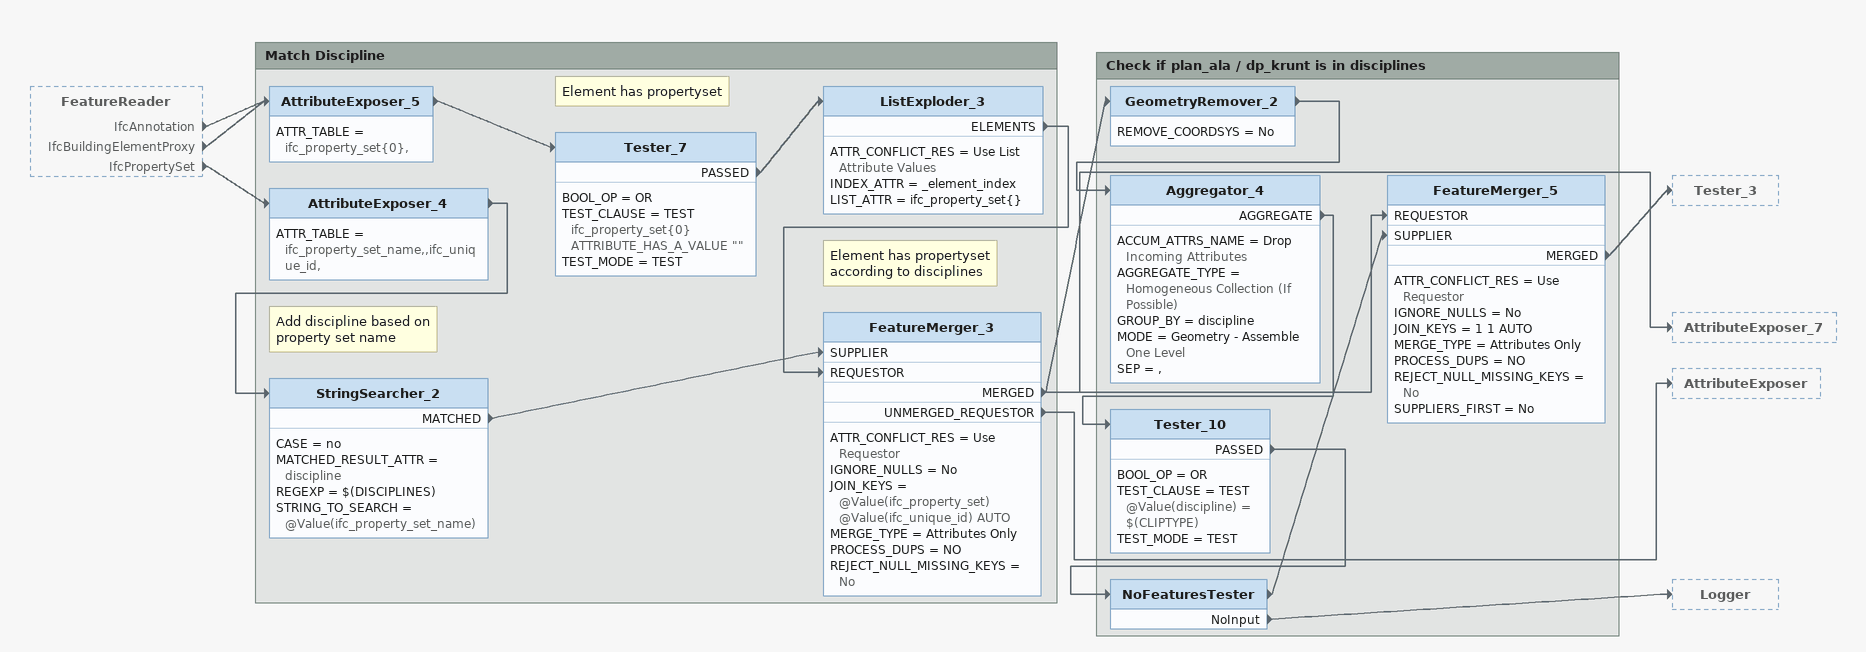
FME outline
FeatureReader [outside]
    IfcAnnotation -> AttributeExposer_5
    IfcBuildingElementProxy -> AttributeExposer_5
    IfcPropertySet -> AttributeExposer_4

Bookmark: Match Discipline
AttributeExposer_5
    ATTR_TABLE = ifc_property_set{0},
    -> Tester_7
Note: Element has propertyset
Tester_7
    BOOL_OP = OR
    TEST_CLAUSE = TEST ifc_property_set{0} ATTRIBUTE_HAS_A_VALUE ""
    TEST_MODE = TEST
    PASSED -> ListExploder_3
ListExploder_3
    ATTR_CONFLICT_RES = Use List Attribute Values
    INDEX_ATTR = _element_index
    LIST_ATTR = ifc_property_set{}
    ELEMENTS -> FeatureMerger_3 [REQUESTOR]
AttributeExposer_4
    ATTR_TABLE = ifc_property_set_name,,ifc_unique_id,
    -> StringSearcher_2
Note: Add discipline based on property set name
StringSearcher_2
    CASE = no
    MATCHED_RESULT_ATTR = discipline
    REGEXP = $(DISCIPLINES)
    STRING_TO_SEARCH = @Value(ifc_property_set_name)
    MATCHED -> FeatureMerger_3 [SUPPLIER]
Note: Element has propertyset according to disciplines
FeatureMerger_3
    ATTR_CONFLICT_RES = Use Requestor
    IGNORE_NULLS = No
    JOIN_KEYS = @Value(ifc_property_set) @Value(ifc_unique_id) AUTO
    MERGE_TYPE = Attributes Only
    PROCESS_DUPS = NO
    REJECT_NULL_MISSING_KEYS = No
    MERGED -> GeometryRemover_2
    MERGED -> FeatureMerger_5 [REQUESTOR]
    MERGED -> AttributeExposer_7
    UNMERGED_REQUESTOR -> AttributeExposer

Bookmark: Check if plan_ala / dp_krunt is in disciplines
GeometryRemover_2
    REMOVE_COORDSYS = No
    -> Aggregator_4
Aggregator_4
    ACCUM_ATTRS_NAME = Drop Incoming Attributes
    AGGREGATE_TYPE = Homogeneous Collection (If Possible)
    GROUP_BY = discipline
    MODE = Geometry - Assemble One Level
    SEP = ,
    AGGREGATE -> Tester_10
Tester_10
    BOOL_OP = OR
    TEST_CLAUSE = TEST @Value(discipline) = $(CLIPTYPE)
    TEST_MODE = TEST
    PASSED -> NoFeaturesTester
NoFeaturesTester
    NoInput -> Logger
    -> FeatureMerger_5 [SUPPLIER]
FeatureMerger_5
    ATTR_CONFLICT_RES = Use Requestor
    IGNORE_NULLS = No
    JOIN_KEYS = 1 1 AUTO
    MERGE_TYPE = Attributes Only
    PROCESS_DUPS = NO
    REJECT_NULL_MISSING_KEYS = No
    SUPPLIERS_FIRST = No
    MERGED -> Tester_3
